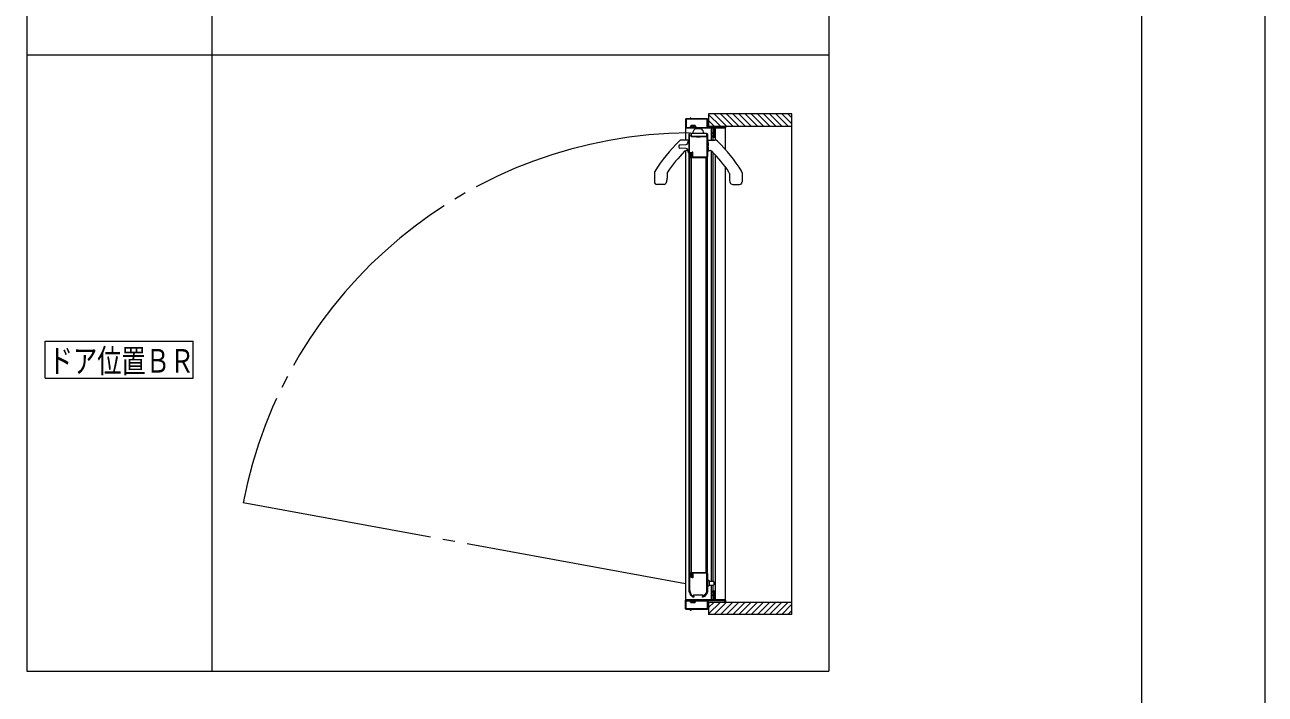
# Model space of a CAD drawing. Units: millimetres on the paper. Extents: x -305 to 305, y -152 to 152.
# Drawn here: x 18.5 to 119, y -77.4 to -23.1 of the extents above; entities that cross this region are included whole.
import ezdxf
from ezdxf.enums import TextEntityAlignment as Align

# ---------------------------------------------------------------- set-up
doc = ezdxf.new("R2010")
doc.units = ezdxf.units.MM
doc.linetypes.add('LONG_CHAIN', pattern=[21, 18, -1, 1, -1])
doc.linetypes.add('LONG_DOUBLE_CHAIN', pattern=[21.8, 18, -1, 0.6, -0.6, 0.6, -1])
for name, color, linetype, lineweight in [('0-1_VIEW0001', 7, 'Continuous', 9), ('0-3_図面枠', 3, 'Continuous', 9), ('0-4_DEFPOINTS', 7, 'Continuous', 9)]:
    doc.layers.add(name, color=color, linetype=linetype, lineweight=lineweight)
doc.styles.add('ＭＳ ゴシック', font='')
doc.styles.get('ＭＳ ゴシック').set_extended_font_data('MS Gothic')

msp = doc.modelspace()

# ---------------------------------------------------------------- linework, layer by layer
at = {"layer": '0-1_VIEW0001'}
for p, q in [((33.617, 31.98), (33.617, -75.52)), ((83.617, 31.98), (83.617, -75.52)), ((18.617, -25.52), (83.617, -25.52)), ((72.005, -30.767), (72.005, -31.442)), ((72.05, -30.777), (72.05, -31.402)), ((72.39, -30.717), (72.055, -30.717)), ((73.745, -30.762), (72.065, -30.762)), ((72.405, -30.652), (72.405, -30.702)), ((72.435, -30.642), (72.415, -30.642)), ((72.445, -30.702), (72.445, -30.652)), ((73.755, -30.717), (72.46, -30.717)), ((73.76, -31.402), (73.76, -30.777)), ((73.805, -31.402), (73.805, -30.767)), ((73.88, -30.316), (73.88, -31.317)), ((80.63, -30.316), (73.88, -30.316)), ((74.829, -31.316), (73.88, -30.367)), ((74.329, -31.316), (73.88, -30.867)), ((75.329, -31.316), (74.329, -30.316)), ((75.829, -31.316), (74.829, -30.316)), ((76.329, -31.316), (75.329, -30.316)), ((76.829, -31.316), (75.829, -30.316)), ((77.329, -31.316), (76.329, -30.316)), ((77.829, -31.316), (76.829, -30.316)), ((78.329, -31.316), (77.329, -30.316)), ((78.829, -31.316), (77.829, -30.316)), ((79.329, -31.316), (78.329, -30.316)), ((79.824, -31.316), (78.824, -30.316)), ((80.319, -31.316), (79.319, -30.316)), ((80.63, -31.132), (79.814, -30.316)), ((80.63, -30.637), (80.309, -30.316)), ((80.63, -70.915), (80.63, -30.316)), ((74.34, -31.492), (72.005, -31.492)), ((72.005, -31.492), (72.005, -32.442)), ((72.03, -31.467), (74.325, -31.467)), ((72.065, -31.417), (73.745, -31.417)), ((72.29, -33.852), (72.29, -31.992)), ((72.335, -33.397), (72.335, -32.062)), ((72.425, -32.062), (72.425, -32.114)), ((72.78, -31.267), (72.43, -31.267)), ((72.432, -32.132), (72.454, -32.154)), ((72.465, -31.917), (72.465, -32.102)), ((72.472, -32.162), (72.863, -32.162)), ((72.48, -32.117), (73.725, -32.117)), ((72.5, -32.117), (72.5, -31.942)), ((72.5, -32.117), (73.67, -32.117)), ((72.55, -31.892), (73.67, -31.892)), ((72.78, -31.267), (72.78, -31.317)), ((73.256, -31.542), (72.823, -31.542)), ((72.874, -32.166), (72.885, -32.177)), ((73.194, -32.177), (73.205, -32.166)), ((73.216, -32.162), (73.73, -32.162)), ((73.72, -32.117), (73.67, -32.117)), ((73.72, -31.942), (73.72, -32.117)), ((73.73, -31.957), (73.73, -31.927)), ((73.74, -32.102), (73.74, -31.977)), ((73.79, -31.967), (73.79, -33.742)), ((75.19, -31.417), (73.82, -31.417)), ((73.88, -31.316), (80.63, -31.316)), ((74.115, -32.442), (74.115, -31.492)), ((74.19, -31.867), (74.19, -31.922)), ((74.19, -32.102), (74.19, -32.167)), ((74.205, -31.937), (74.225, -31.937)), ((74.225, -32.087), (74.205, -32.087)), ((74.325, -31.817), (74.24, -31.817)), ((74.24, -31.922), (74.24, -31.877)), ((74.24, -32.147), (74.24, -32.102)), ((74.255, -31.817), (74.255, -31.492)), ((74.255, -32.162), (74.255, -31.862)), ((74.255, -31.862), (74.325, -31.862)), ((74.325, -32.162), (74.255, -32.162)), ((74.34, -31.482), (74.34, -31.802)), ((74.34, -31.877), (74.34, -32.147)), ((74.39, -32.167), (74.39, -31.482)), ((75.255, -31.492), (74.39, -31.492)), ((74.405, -31.467), (75.24, -31.467)), ((74.431, -32.446), (74.431, -31.492)), ((75.205, -31.332), (75.205, -31.402)), ((75.24, -31.317), (75.22, -31.317)), ((75.255, -31.317), (75.255, -31.467)), ((75.255, -31.452), (75.255, -31.332)), ((75.255, -33.226), (75.255, -31.492)), ((72.275, -32.442), (71.697, -32.442)), ((72.896, -32.182), (73.183, -32.182)), ((73.745, -32.177), (73.745, -33.742)), ((73.805, -32.442), (74.382, -32.442)), ((74.24, -32.217), (74.34, -32.217)), ((74.255, -32.442), (74.255, -32.217)), ((72.005, -33.306), (72.005, -69.742)), ((72.275, -33.292), (72.079, -33.292)), ((72.304, -67.517), (72.304, -33.867)), ((72.304, -33.867), (73.789, -33.867)), ((72.331, -33.867), (72.305, -33.867)), ((72.352, -33.845), (72.344, -33.859)), ((72.354, -67.842), (72.354, -33.542)), ((72.504, -33.542), (72.354, -33.542)), ((72.355, -33.542), (72.355, -33.838)), ((72.505, -33.517), (72.38, -33.517)), ((72.54, -33.472), (72.41, -33.472)), ((72.504, -67.842), (72.504, -33.542)), ((72.515, -33.838), (72.515, -33.832)), ((72.525, -33.859), (72.517, -33.845)), ((73.665, -33.867), (72.538, -33.867)), ((72.555, -33.437), (72.555, -33.457)), ((72.555, -33.792), (72.555, -33.567)), ((72.585, -33.422), (72.57, -33.422)), ((72.6, -33.812), (72.6, -33.437)), ((73.665, -33.822), (72.61, -33.822)), ((73.64, -33.867), (73.64, -67.517)), ((73.789, -67.517), (73.789, -33.867)), ((73.79, -33.322), (73.79, -33.234)), ((73.805, -33.292), (74.001, -33.292)), ((74.115, -68.217), (74.115, -33.327)), ((74.255, -68.219), (74.255, -33.467)), ((74.428, -69.742), (74.428, -33.652)), ((69.49, -35.092), (69.49, -35.842)), ((70.52, -35.156), (70.52, -35.542)), ((75.255, -69.742), (75.255, -34.66)), ((75.56, -35.156), (75.56, -35.542)), ((76.59, -35.092), (76.59, -35.842)), ((70.264, -36.042), (69.69, -36.042)), ((75.815, -36.042), (76.39, -36.042)), ((20.117, -51.77), (20.117, -48.77)), ((20.117, -48.77), (32.117, -48.77)), ((32.117, -51.77), (32.117, -48.77)), ((20.117, -51.77), (32.117, -51.77)), ((72.29, -68.892), (72.29, -67.532)), ((72.305, -67.517), (72.331, -67.517)), ((72.335, -67.987), (72.335, -68.892)), ((72.344, -67.524), (72.353, -67.538)), ((72.355, -67.546), (72.355, -67.842)), ((72.38, -67.867), (72.505, -67.867)), ((72.54, -67.912), (72.41, -67.912)), ((72.515, -67.552), (72.515, -67.546)), ((72.517, -67.538), (72.525, -67.524)), ((72.538, -67.517), (73.665, -67.517)), ((72.555, -67.817), (72.555, -67.592)), ((72.555, -67.947), (72.555, -67.927)), ((72.585, -67.962), (72.57, -67.962)), ((72.6, -67.572), (72.6, -67.947)), ((73.665, -67.562), (72.61, -67.562)), ((73.745, -69.067), (73.745, -67.642)), ((73.79, -67.642), (73.79, -69.067)), ((73.865, -68.167), (73.79, -68.167)), ((73.965, -68.217), (73.915, -68.217)), ((73.915, -68.217), (73.915, -68.567)), ((73.965, -68.217), (74.24, -68.217)), ((74.29, -68.267), (74.29, -68.517)), ((72.69, -69.332), (73.39, -69.332)), ((73.499, -69.43), (73.724, -69.13)), ((73.76, -69.157), (73.535, -69.457)), ((73.865, -68.617), (73.79, -68.617)), ((73.965, -68.567), (73.915, -68.567)), ((74.24, -68.567), (73.965, -68.567)), ((74.111, -69.742), (74.111, -68.567)), ((74.19, -69.132), (74.19, -69.067)), ((74.19, -69.367), (74.19, -69.312)), ((74.225, -69.147), (74.205, -69.147)), ((74.205, -69.297), (74.225, -69.297)), ((74.24, -69.017), (74.34, -69.017)), ((74.24, -69.087), (74.24, -69.132)), ((74.24, -69.312), (74.24, -69.357)), ((74.251, -69.017), (74.251, -68.567)), ((74.251, -69.372), (74.251, -69.072)), ((74.325, -69.072), (74.255, -69.072)), ((74.34, -69.357), (74.34, -69.087)), ((74.39, -69.067), (74.39, -69.752)), ((75.255, -69.742), (72.005, -69.742)), ((72.005, -70.467), (72.005, -69.792)), ((72.03, -69.767), (74.325, -69.767)), ((72.05, -70.457), (72.05, -69.832)), ((72.065, -69.817), (73.745, -69.817)), ((72.43, -69.967), (72.43, -69.917)), ((72.43, -69.967), (72.78, -69.967)), ((72.625, -69.432), (72.625, -69.397)), ((72.675, -69.517), (72.641, -69.517)), ((72.666, -69.406), (72.689, -69.464)), ((73.39, -69.372), (72.69, -69.372)), ((72.69, -69.47), (72.69, -69.502)), ((73.39, -69.502), (73.39, -69.47)), ((73.391, -69.464), (73.413, -69.406)), ((73.415, -69.517), (73.405, -69.517)), ((73.455, -69.397), (73.455, -69.438)), ((73.76, -69.832), (73.76, -70.457)), ((73.805, -69.832), (73.805, -70.467)), ((75.19, -69.817), (73.82, -69.817)), ((73.88, -69.917), (80.63, -69.917)), ((74.829, -69.917), (73.88, -70.866)), ((74.329, -69.917), (73.88, -70.366)), ((73.88, -69.917), (73.88, -70.916)), ((74.325, -69.417), (74.24, -69.417)), ((74.251, -69.742), (74.251, -69.417)), ((74.255, -69.372), (74.325, -69.372)), ((75.329, -69.916), (74.329, -70.916)), ((74.34, -69.752), (74.34, -69.432)), ((74.405, -69.767), (75.24, -69.767)), ((75.829, -69.916), (74.829, -70.916)), ((75.205, -69.902), (75.205, -69.832)), ((75.24, -69.917), (75.22, -69.917)), ((75.255, -69.782), (75.255, -69.902)), ((76.329, -69.916), (75.329, -70.916)), ((76.829, -69.916), (75.829, -70.916)), ((77.329, -69.916), (76.329, -70.916)), ((77.829, -69.916), (76.829, -70.916)), ((78.329, -69.916), (77.329, -70.916)), ((78.829, -69.916), (77.829, -70.916)), ((79.329, -69.916), (78.329, -70.916)), ((79.824, -69.916), (78.824, -70.916)), ((80.319, -69.916), (79.319, -70.916)), ((80.63, -70.101), (79.814, -70.916)), ((72.39, -70.517), (72.055, -70.517)), ((73.745, -70.472), (72.065, -70.472)), ((72.405, -70.582), (72.405, -70.532)), ((72.435, -70.592), (72.415, -70.592)), ((72.445, -70.532), (72.445, -70.582)), ((73.755, -70.517), (72.46, -70.517)), ((80.63, -70.916), (73.88, -70.916)), ((80.63, -70.596), (80.309, -70.916))]:
    msp.add_line(p, q, dxfattribs=at)
at = {"layer": '0-1_VIEW0001', "color": 2}
for p, q in [((71.527, -32.836), (72.063, -32.808)), ((72.063, -33.135), (71.527, -33.107)), ((72.209, -32.516), (72.18, -32.702)), ((72.29, -32.472), (72.255, -32.474)), ((73.81, -32.597), (73.79, -32.597)), ((73.81, -32.547), (73.81, -32.897)), ((73.822, -32.547), (73.81, -32.547)), ((73.81, -33.047), (73.81, -33.397)), ((72.18, -33.241), (72.209, -33.427)), ((72.255, -33.47), (72.29, -33.472)), ((73.79, -33.347), (73.81, -33.347)), ((73.81, -33.397), (73.822, -33.397))]:
    msp.add_line(p, q, dxfattribs=at)
at = {"layer": '0-1_VIEW0001', "color": 2, "linetype": 'LONG_DOUBLE_CHAIN'}
for p, q in [((73.852, -32.906), (73.869, -32.906)), ((73.852, -33.037), (73.869, -33.037))]:
    msp.add_line(p, q, dxfattribs=at)
at = {"layer": '0-1_VIEW0001', "linetype": 'LONG_CHAIN'}
msp.add_line((72.005, -68.444), (36.15, -61.869), dxfattribs=at)
at = {"layer": '0-1_VIEW0001'}
for points in [[(18.617, 31.98), (18.617, -75.52), (83.617, -75.52)], [(72.055, -30.717), (72.019, -30.731), (72.005, -30.767)], [(72.065, -30.762), (72.054, -30.766), (72.05, -30.777)], [(72.405, -30.702), (72.4, -30.712), (72.39, -30.717)], [(72.415, -30.642), (72.408, -30.645), (72.405, -30.652)], [(72.445, -30.652), (72.442, -30.645), (72.435, -30.642)], [(72.46, -30.717), (72.449, -30.712), (72.445, -30.702)], [(73.76, -30.777), (73.755, -30.766), (73.745, -30.762)], [(73.805, -30.767), (73.79, -30.731), (73.755, -30.717)], [(72.005, -31.442), (72.012, -31.459), (72.03, -31.467)], [(72.05, -31.402), (72.054, -31.412), (72.065, -31.417)], [(72.29, -31.992), (72.326, -31.903), (72.366, -31.875), (72.415, -31.867), (72.45, -31.881), (72.465, -31.917)], [(72.335, -32.062), (72.38, -32.017), (72.425, -32.062)], [(72.43, -31.267), (72.43, -31.317), (72.37, -31.395)], [(72.425, -32.114), (72.426, -32.124), (72.432, -32.132)], [(72.43, -31.317), (72.78, -31.317), (72.839, -31.395)], [(72.454, -32.154), (72.463, -32.16), (72.472, -32.162)], [(72.465, -32.102), (72.469, -32.112), (72.48, -32.117)], [(72.863, -32.162), (72.869, -32.163), (72.874, -32.166)], [(73.205, -32.166), (73.21, -32.163), (73.216, -32.162)], [(73.725, -32.117), (73.735, -32.112), (73.74, -32.102)], [(73.73, -31.927), (73.733, -31.92), (73.74, -31.917), (73.775, -31.931), (73.79, -31.967)], [(73.74, -31.977), (73.739, -31.972), (73.736, -31.969), (73.731, -31.963), (73.73, -31.957)], [(73.73, -32.162), (73.74, -32.166), (73.745, -32.177)], [(73.745, -31.417), (73.755, -31.412), (73.76, -31.402)], [(73.82, -31.417), (73.809, -31.412), (73.805, -31.402)], [(74.24, -31.817), (74.204, -31.831), (74.19, -31.867)], [(74.19, -31.922), (74.194, -31.932), (74.205, -31.937)], [(74.205, -32.087), (74.194, -32.091), (74.19, -32.102)], [(74.225, -31.937), (74.235, -31.932), (74.24, -31.922)], [(74.24, -32.102), (74.235, -32.091), (74.225, -32.087)], [(74.24, -31.877), (74.244, -31.866), (74.255, -31.862)], [(74.255, -32.162), (74.244, -32.157), (74.24, -32.147)], [(74.325, -31.467), (74.335, -31.471), (74.34, -31.482)], [(74.34, -31.802), (74.335, -31.812), (74.325, -31.817)], [(74.325, -31.862), (74.335, -31.866), (74.34, -31.877)], [(74.34, -32.147), (74.335, -32.157), (74.325, -32.162)], [(74.39, -31.482), (74.394, -31.471), (74.405, -31.467)], [(75.205, -31.402), (75.2, -31.412), (75.19, -31.417)], [(75.22, -31.317), (75.209, -31.321), (75.205, -31.332)], [(75.255, -31.332), (75.25, -31.321), (75.24, -31.317)], [(75.24, -31.467), (75.25, -31.462), (75.255, -31.452)], [(72.885, -32.177), (72.89, -32.181), (72.896, -32.182)], [(73.183, -32.182), (73.189, -32.181), (73.194, -32.177)], [(74.19, -32.167), (74.204, -32.202), (74.24, -32.217)], [(74.34, -32.217), (74.375, -32.202), (74.39, -32.167)], [(72.305, -33.867), (72.294, -33.862), (72.29, -33.852)], [(72.344, -33.859), (72.338, -33.865), (72.331, -33.867)], [(72.41, -33.472), (72.357, -33.45), (72.335, -33.397)], [(72.355, -33.838), (72.354, -33.842), (72.352, -33.845)], [(72.38, -33.517), (72.362, -33.524), (72.355, -33.542)], [(72.555, -33.567), (72.54, -33.531), (72.505, -33.517)], [(72.515, -33.832), (72.519, -33.821), (72.53, -33.817), (72.547, -33.809), (72.555, -33.792)], [(72.517, -33.845), (72.515, -33.842), (72.515, -33.838)], [(72.538, -33.867), (72.531, -33.865), (72.525, -33.859)], [(72.555, -33.457), (72.55, -33.467), (72.54, -33.472)], [(72.57, -33.422), (72.559, -33.426), (72.555, -33.437)], [(72.6, -33.437), (72.595, -33.426), (72.585, -33.422)], [(72.61, -33.822), (72.603, -33.819), (72.6, -33.812)], [(73.745, -33.742), (73.721, -33.798), (73.665, -33.822)], [(73.79, -33.742), (73.753, -33.83), (73.665, -33.867)], [(72.29, -67.532), (72.294, -67.521), (72.305, -67.517)], [(72.331, -67.517), (72.339, -67.519), (72.344, -67.524)], [(72.41, -67.912), (72.357, -67.934), (72.335, -67.987)], [(72.353, -67.538), (72.354, -67.542), (72.355, -67.546)], [(72.355, -67.842), (72.362, -67.86), (72.38, -67.867)], [(72.505, -67.867), (72.54, -67.852), (72.555, -67.817)], [(72.515, -67.546), (72.515, -67.542), (72.517, -67.538)], [(72.555, -67.592), (72.548, -67.574), (72.53, -67.567), (72.519, -67.562), (72.515, -67.552)], [(72.525, -67.524), (72.531, -67.519), (72.538, -67.517)], [(72.555, -67.927), (72.55, -67.916), (72.54, -67.912)], [(72.57, -67.962), (72.559, -67.957), (72.555, -67.947)], [(72.6, -67.947), (72.595, -67.957), (72.585, -67.962)], [(72.61, -67.562), (72.603, -67.565), (72.6, -67.572)], [(73.665, -67.517), (73.753, -67.553), (73.79, -67.642)], [(73.745, -67.642), (73.721, -67.585), (73.665, -67.562)], [(72.641, -69.517), (72.626, -69.515), (72.612, -69.508), (72.475, -69.392), (72.375, -69.24), (72.313, -69.07), (72.29, -68.892)], [(72.335, -68.892), (72.356, -69.046), (72.405, -69.198), (72.454, -69.31), (72.528, -69.402), (72.6, -69.443), (72.616, -69.445), (72.625, -69.432)], [(72.625, -69.397), (72.644, -69.351), (72.69, -69.332)], [(73.39, -69.332), (73.436, -69.351), (73.455, -69.397)], [(73.724, -69.13), (73.739, -69.1), (73.745, -69.067)], [(73.79, -69.067), (73.782, -69.114), (73.76, -69.157)], [(74.19, -69.067), (74.204, -69.031), (74.24, -69.017)], [(74.205, -69.147), (74.194, -69.142), (74.19, -69.132)], [(74.19, -69.312), (74.194, -69.301), (74.205, -69.297)], [(74.24, -69.132), (74.235, -69.142), (74.225, -69.147)], [(74.225, -69.297), (74.235, -69.301), (74.24, -69.312)], [(74.255, -69.072), (74.244, -69.076), (74.24, -69.087)], [(74.24, -69.357), (74.244, -69.367), (74.255, -69.372)], [(74.34, -69.087), (74.335, -69.076), (74.325, -69.072)], [(74.325, -69.372), (74.335, -69.367), (74.34, -69.357)], [(74.34, -69.017), (74.375, -69.031), (74.39, -69.067)], [(72.005, -69.792), (72.012, -69.774), (72.03, -69.767)], [(72.05, -69.832), (72.054, -69.821), (72.065, -69.817)], [(72.78, -69.917), (72.43, -69.917), (72.37, -69.838)], [(72.69, -69.372), (72.669, -69.383), (72.666, -69.406)], [(72.69, -69.502), (72.685, -69.512), (72.675, -69.517)], [(72.689, -69.464), (72.69, -69.467), (72.69, -69.47)], [(72.78, -69.967), (72.78, -69.917), (72.839, -69.838)], [(73.413, -69.406), (73.41, -69.383), (73.39, -69.372)], [(73.39, -69.47), (73.39, -69.467), (73.391, -69.464)], [(73.405, -69.517), (73.394, -69.512), (73.39, -69.502)], [(73.535, -69.457), (73.482, -69.501), (73.415, -69.517)], [(73.455, -69.438), (73.463, -69.452), (73.479, -69.45), (73.49, -69.441), (73.499, -69.43)], [(73.745, -69.817), (73.755, -69.821), (73.76, -69.832)], [(73.82, -69.817), (73.809, -69.821), (73.805, -69.832)], [(74.24, -69.417), (74.204, -69.402), (74.19, -69.367)], [(74.34, -69.432), (74.335, -69.421), (74.325, -69.417)], [(74.325, -69.767), (74.335, -69.762), (74.34, -69.752)], [(74.39, -69.752), (74.394, -69.762), (74.405, -69.767)], [(75.205, -69.832), (75.2, -69.821), (75.19, -69.817)], [(75.22, -69.917), (75.209, -69.912), (75.205, -69.902)], [(75.24, -69.767), (75.25, -69.771), (75.255, -69.782)], [(75.255, -69.902), (75.25, -69.912), (75.24, -69.917)], [(72.055, -70.517), (72.019, -70.502), (72.005, -70.467)], [(72.065, -70.472), (72.054, -70.467), (72.05, -70.457)], [(72.405, -70.532), (72.4, -70.521), (72.39, -70.517)], [(72.415, -70.592), (72.408, -70.589), (72.405, -70.582)], [(72.445, -70.582), (72.442, -70.589), (72.435, -70.592)], [(72.46, -70.517), (72.449, -70.521), (72.445, -70.532)], [(73.76, -70.457), (73.755, -70.467), (73.745, -70.472)], [(73.805, -70.467), (73.79, -70.502), (73.755, -70.517)]]:
    msp.add_lwpolyline(points, dxfattribs=at)
for centre, radius, start, end in [((72.784, -30.769), 0.0077, 332.71904, 90), ((72.382, -31.404), 0.015, 142.83915, 250.52878), ((72.55, -31.942), 0.05, 90, 180), ((73.04, -31.917), 0.45, 128.21321, 176.81526), ((72.823, -31.642), 0.1, 90, 128.21321), ((72.827, -31.404), 0.015, 289.47122, 37.16085), ((73.256, -31.642), 0.1, 51.78679, 90), ((73.04, -31.917), 0.45, 3.18474, 51.78679), ((73.67, -31.942), 0.05, 0, 90), ((80.618, -41.851), 13.05, 134.40318, 148.24605), ((71.697, -32.742), 0.3, 90, 134.40318), ((72.275, -32.457), 0.015, 0, 90), ((73.805, -32.457), 0.015, 90, 180), ((74.382, -32.742), 0.3, 45.59682, 90), ((65.461, -41.851), 13.05, 31.75395, 45.59682), ((80.618, -41.851), 12.15, 135.61305, 145.92995), ((72.079, -33.492), 0.2, 90, 135.61305), ((72.275, -33.277), 0.015, 270, 0), ((73.805, -33.277), 0.015, 180, 270), ((74.001, -33.492), 0.2, 44.38695, 90), ((65.461, -41.851), 12.15, 34.07005, 44.38695), ((69.69, -35.092), 0.2, 147.03513, 180), ((70.72, -35.156), 0.2, 145.92995, 180), ((75.36, -35.156), 0.2, 0, 34.07005), ((76.39, -35.092), 0.2, 0, 32.96487), ((69.69, -35.842), 0.2, 180, 270), ((70.264, -35.842), 0.2, 270, 339.07517), ((69.48, -35.542), 1.04, 339.07517, 0), ((76.6, -35.542), 1.04, 180, 200.92483), ((75.815, -35.842), 0.2, 200.92483, 270), ((76.39, -35.842), 0.2, 270, 0), ((73.865, -68.217), 0.05, 0, 90), ((74.24, -68.267), 0.05, 0, 90), ((73.865, -68.567), 0.05, 270, 0), ((74.24, -68.517), 0.05, 270, 0), ((72.382, -69.829), 0.015, 109.47122, 217.16085), ((72.827, -69.829), 0.015, 322.83915, 70.52878)]:
    msp.add_arc(centre, radius, start, end, dxfattribs=at)
at = {"layer": '0-1_VIEW0001', "linetype": 'LONG_CHAIN'}
msp.add_arc((72.504, -68.892), 37.027, 90.29921, 169.06601, dxfattribs=at)
at = {"layer": '0-1_VIEW0001', "color": 2}
for centre, radius, start, end in [((72.225, -32.972), 0.75, 172.99308, 180.0004), ((72.225, -32.972), 0.75, 180.0004, 187.00669), ((71.53, -32.886), 0.05, 92.99998, 172.91056), ((71.53, -33.057), 0.05, 187.09046, 267.00002), ((72.057, -32.684), 0.125, 273, 351.43914), ((72.057, -33.26), 0.125, 8.55177, 86.99999), ((72.258, -32.523), 0.05, 93, 171.40265), ((73.81, -32.907), 0.01, 90, 180), ((73.81, -33.037), 0.01, 180, 270), ((73.822, -32.562), 0.015, 9.12607, 90), ((71.27, -32.972), 2.6, 1.44086, 9.12607), ((71.27, -32.972), 2.6, 350.87393, 358.55914), ((70.764, -32.972), 3.088, 358.7869, 1.2131), ((73.854, -32.907), 0.015, 270, 1.44086), ((73.854, -33.037), 0.015, 358.55914, 90), ((72.258, -33.42), 0.05, 188.59735, 267), ((73.822, -33.382), 0.015, 270, 350.87393)]:
    msp.add_arc(centre, radius, start, end, dxfattribs=at)
at = {"layer": '0-3_図面枠'}
msp.add_lwpolyline([(-291.017, -138.498), (108.983, -138.498), (108.983, 138.502), (-291.017, 138.502)], close=True, dxfattribs=at)
at = {"layer": '0-4_DEFPOINTS'}
msp.add_line((118.983, -148.498), (118.983, 148.502), dxfattribs=at)

# ---------------------------------------------------------------- texts
at = {"layer": '0-1_VIEW0001', "style": 'ＭＳ ゴシック', "width": 0.75}
msp.add_text('ドア位置ＢＲ', height=1.921, dxfattribs=at).set_placement((20.402, -51.89), align=Align.BOTTOM_LEFT)

doc.saveas('drawing.dxf')
